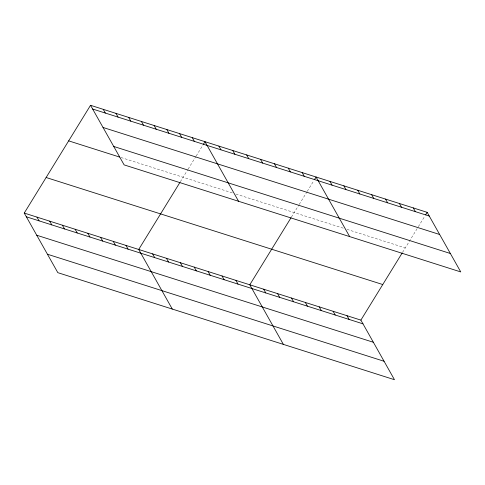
<?xml version="1.0" encoding="UTF-8"?>
<svg xmlns="http://www.w3.org/2000/svg" width="485" height="485" viewBox="0 0 485 485"><rect width="100%" height="100%" fill="white"/><g stroke="black" fill="none" stroke-linecap="round" stroke-linejoin="round"><path stroke-width="0.36" stroke-dasharray="2.42 1.82" d="M180.347 181.754L187.725 169.768M188.107 169.144L195.782 156.667M196.164 156.043L203.076 144.809M291.436 217.08L298.815 205.088M299.196 204.464L306.872 191.987M307.254 191.363L313.777 180.753M402.532 252.4L417.961 227.307M418.343 226.683L424.866 216.08M120.947 157.486L233.109 193.151M235.886 194.036L343.501 228.253M346.975 229.356L405.296 247.902"/><path stroke-width="0.73" d="M24.25 213.073L360.882 320.112L394.463 379.707L57.83 272.667L24.25 213.073L90.537 105.293L427.17 212.333L460.75 271.927L124.118 164.888L90.537 105.293M179.953 182.396L138.704 249.466L172.284 309.06M203.458 144.184L204.991 141.687L238.571 201.281M291.042 217.723L249.793 284.786L283.373 344.38M314.547 179.511L316.081 177.013L349.661 236.607M360.882 320.112L402.132 253.043M425.636 214.831L427.17 212.333M92.635 109.022L429.274 216.061M103.026 127.458L439.659 234.498M113.726 146.452L450.365 253.491M68.664 140.862L119.528 157.037M46.123 177.504L382.762 284.543M26.348 216.801L362.986 323.841M36.739 235.237L373.371 342.277M47.439 254.231L384.078 361.27M413.287 207.919L415.384 211.648M399.397 203.506L401.501 207.234M385.514 199.086L387.612 202.815M371.625 194.673L373.729 198.401M357.742 190.259L359.84 193.988M343.853 185.84L345.957 189.568M329.97 181.426L332.067 185.155M302.197 172.599L304.295 176.322M288.308 168.18L290.412 171.908M274.425 163.766L276.523 167.495M260.536 159.353L262.64 163.081M346.999 315.693L349.097 319.421M246.653 154.933L248.75 158.662M333.11 311.279L335.214 315.007M232.764 150.52L234.867 154.248M319.227 306.866L321.325 310.594M218.88 146.106L220.978 149.835M305.338 302.452L307.441 306.174M291.455 298.032L293.552 301.761M192.272 137.643L194.376 141.371M277.565 293.619L279.669 297.347M179.559 133.599L181.657 137.328M263.682 289.205L265.78 292.934M166.84 129.556L168.944 133.284M154.121 125.512L156.225 129.24M235.91 280.372L238.008 284.101M141.408 121.468L143.505 125.197M222.021 275.959L224.125 279.687M128.689 117.425L130.786 121.153M208.138 271.539L210.235 275.268M115.97 113.381L118.073 117.109M194.249 267.126L196.352 270.854M103.256 109.337L105.354 113.066M180.365 262.712L182.463 266.441M166.476 258.299L168.58 262.021M152.593 253.879L154.691 257.608M125.991 245.422L128.088 249.151M113.272 241.378L115.369 245.107M100.553 237.335L102.656 241.063M87.84 233.291L89.937 237.019M75.12 229.247L77.218 232.976M62.401 225.204L64.505 228.932M49.682 221.16L51.786 224.888M36.969 217.116L39.067 220.845"/></g></svg>
